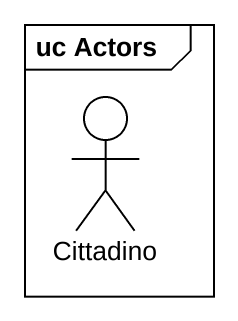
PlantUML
@startuml
mainframe uc Actors
actor Cittadino
@enduml
